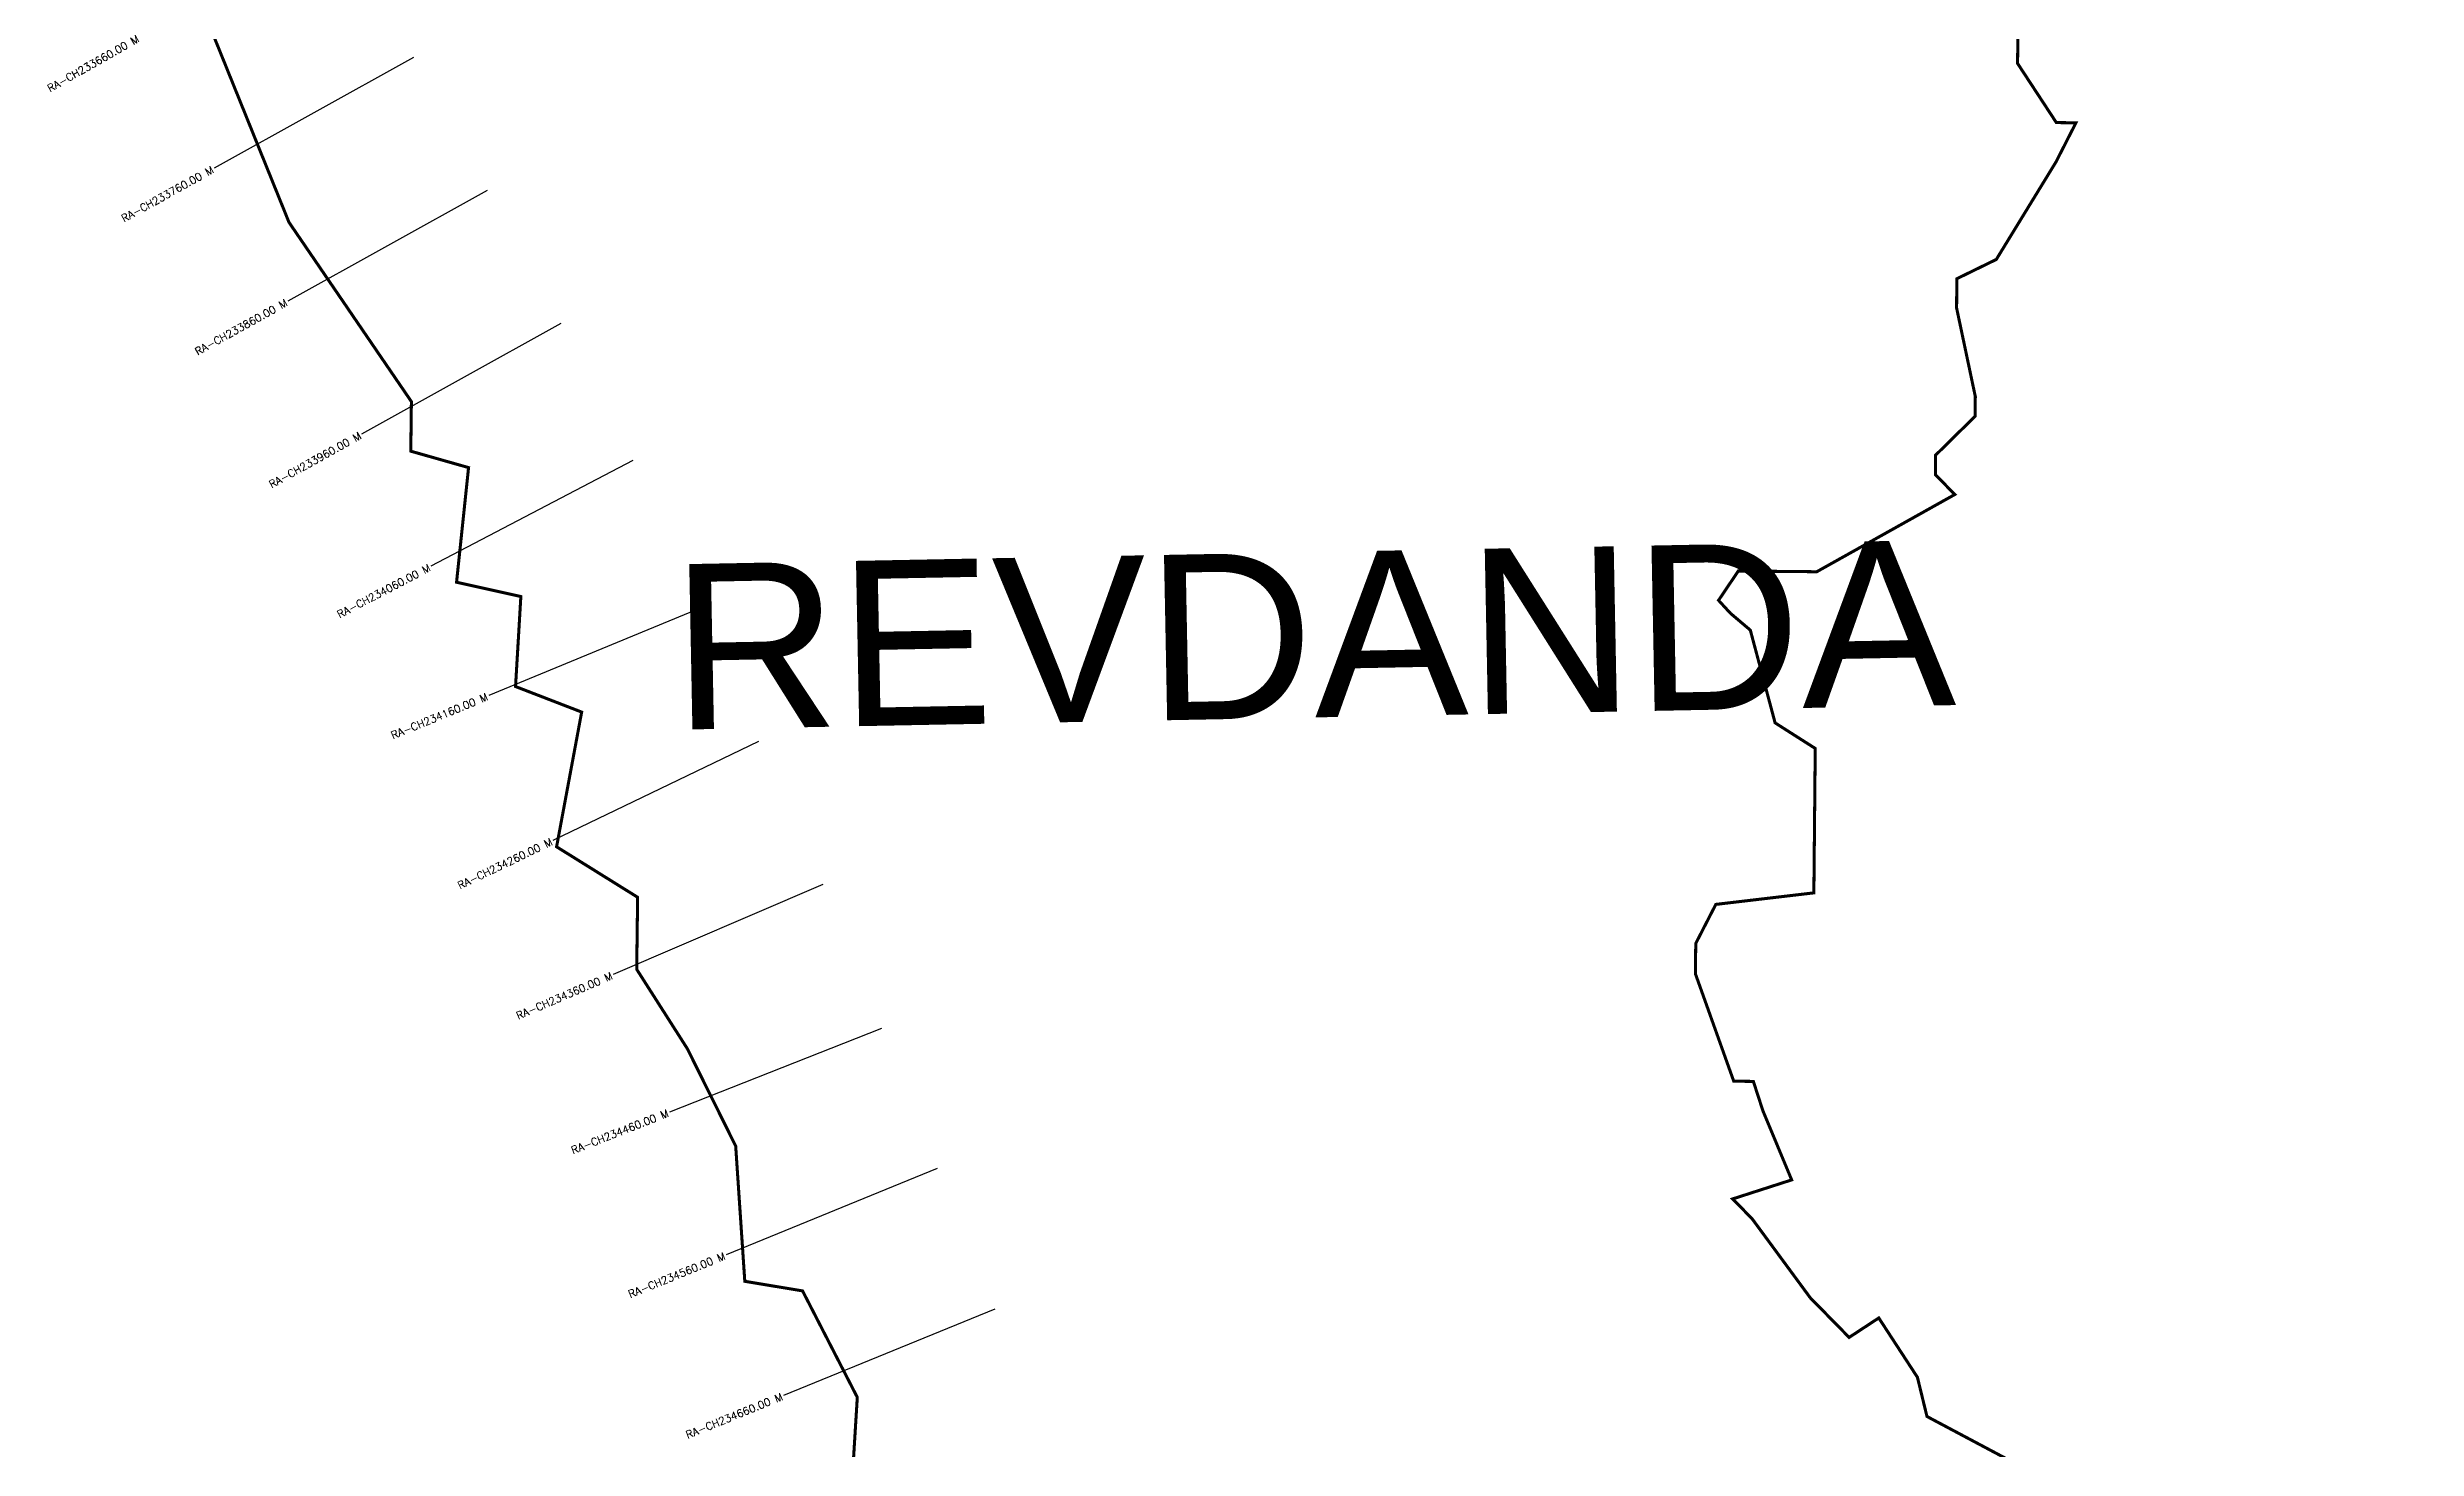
# Model space of a CAD drawing. Header units: metres. Extents: x 279981 to 282211, y 2050804 to 2054399.
# Drawn here: x 280223 to 281782, y 2052590 to 2053512 of the extents above; entities that cross this region are included whole.
import ezdxf
from ezdxf.enums import TextEntityAlignment as Align

# ---------------------------------------------------------------- set-up
doc = ezdxf.new("R2010")
doc.units = ezdxf.units.M
doc.header["$MEASUREMENT"] = 0
for name, color, linetype in [('CS', 134, 'Continuous'), ('CSMark', 6, 'Continuous'), ('VILLAGE BOUNDRY', 10, 'Continuous'), ('VILLAGE NAME', 250, 'Continuous')]:
    doc.layers.add(name, color=color, linetype=linetype)
doc.styles.get("Standard").update_dxf_attribs({"font": 'simplex.shx'})

msp = doc.modelspace()

# ---------------------------------------------------------------- linework, layer by layer
at = {"layer": 'CS'}
for p, q in [((280464, 2053505.2), (280332.9, 2053432.4)), ((280512.6, 2053417.7), (280381.4, 2053344.9)), ((280561.1, 2053330.3), (280429.9, 2053257.5)), ((280608.4, 2053240.1), (280475.5, 2053170.6)), ((280652.2, 2053142.8), (280513.6, 2053085.5)), ((280691, 2053055.3), (280555.8, 2052990.3)), ((280733.3, 2052961.3), (280595.5, 2052902)), ((280772, 2052866.6), (280632.4, 2052811.5)), ((280808.5, 2052774.5), (280669.7, 2052717.7)), ((280846.4, 2052681.9), (280707.5, 2052625.2))]:
    msp.add_line(p, q, dxfattribs=at)
at = {"layer": 'VILLAGE BOUNDRY', "color": 6, "const_width": 2}
for points in [[(280239.4, 2053750.1), (280382.2, 2053396.8), (280462.7, 2053278.9), (280462.3, 2053246.3), (280500.3, 2053235.5), (280492.4, 2053160.1), (280534.7, 2053150.7), (280531.2, 2053091.5), (280574.7, 2053074.7), (280558.2, 2052986.1), (280611.5, 2052952.9), (280610.9, 2052905.5), (280644.2, 2052853.3), (280676, 2052789.3), (280682, 2052700.3), (280720, 2052694), (280756, 2052624), (280750.7, 2052538.1)], [(281780.7, 2052440.7), (281459.6, 2052611.4), (281453.3, 2052637.2), (281427.9, 2052676.2), (281408.4, 2052663.4), (281382.8, 2052689.5), (281344.6, 2052741.4), (281331.8, 2052754.5), (281370.6, 2052767), (281351.7, 2052812.4), (281345.4, 2052831.8), (281332.5, 2052831.9), (281307.3, 2052902.5), (281307.5, 2052922.5), (281320.7, 2052948.2), (281385.2, 2052955.8), (281386.1, 2053050.8), (281359.7, 2053067.6), (281343.4, 2053128.6), (281330.3, 2053139.7), (281322.5, 2053148.2), (281335.5, 2053167.5), (281387.1, 2053167), (281477.9, 2053217.8), (281465.2, 2053230.8), (281465.3, 2053243.7), (281491.3, 2053269.3), (281491.4, 2053282.2), (281479.1, 2053340.4), (281479.2, 2053359.7), (281505.2, 2053372.4), (281544.5, 2053436.6), (281557.6, 2053462.3), (281544.7, 2053462.4), (281519.2, 2053501.3), (281519.8, 2053565.9)]]:
    msp.add_lwpolyline(points, dxfattribs=at)

# ---------------------------------------------------------------- texts
at = {"layer": 'CSMark'}
for s, rotation, p in [('RA-CH233660.00 M', 29.6349, (280283, 2053518.1)), ('RA-CH233760.00 M', 29.0312, (280332, 2053431.9)), ('RA-CH233860.00 M', 29.0312, (280380.5, 2053344.4)), ('RA-CH233960.00 M', 29.0312, (280429.1, 2053257)), ('RA-CH234060.00 M', 27.6174, (280474.7, 2053170.1)), ('RA-CH234160.00 M', 22.4509, (280512.6, 2053085.1)), ('RA-CH234260.00 M', 25.6848, (280554.9, 2052989.8)), ('RA-CH234360.00 M', 23.2979, (280594.6, 2052901.6)), ('RA-CH234460.00 M', 21.5245, (280631.5, 2052811.2)), ('RA-CH234560.00 M', 22.237, (280668.8, 2052717.3)), ('RA-CH234660.00 M', 22.237, (280706.6, 2052624.8))]:
    msp.add_text(s, height=5, rotation=rotation, dxfattribs=at).set_placement(p, align=Align.MIDDLE_RIGHT)
at = {"layer": 'VILLAGE NAME', "insert": (280633, 2053171.8), "char_height": 108.748, "attachment_point": 1, "rotation": 1.1028}
msp.add_mtext_dynamic_manual_height_columns('{\\fArial|b0|i0|c0|p34;REVDANDA}', width=726.929, gutter_width=543.7, heights=[0], dxfattribs=at)

doc.saveas('drawing.dxf')
